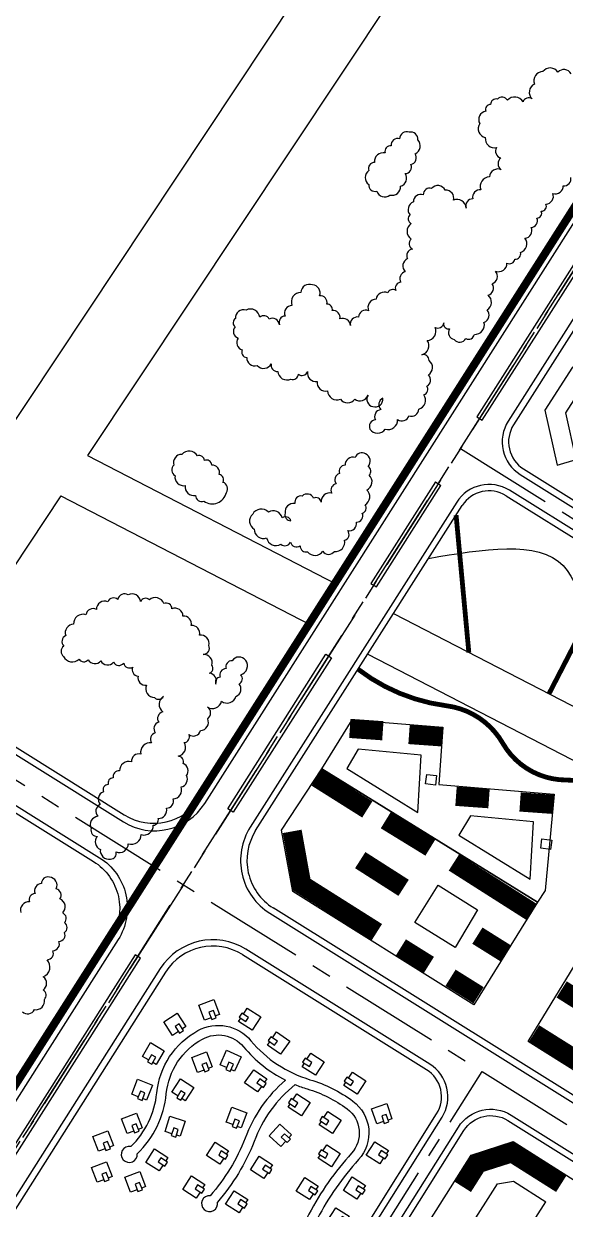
# Model space of a CAD drawing. Extents: x 30752 to 65014, y 26327 to 78956.
# Drawn here: x 31554 to 31893, y 28177 to 28919 of the extents above; entities that cross this region are included whole.
import ezdxf

# ---------------------------------------------------------------- set-up
doc = ezdxf.new("R2010")
doc.units = 0
doc.header["$MEASUREMENT"] = 0
for name, pattern in [('CENTER', [2, 1.25, -0.25, 0.25, -0.25]), ('CENTER2', [1.125, 0.75, -0.125, 0.125, -0.125]), ('CONTINOUS', [0])]:
    doc.linetypes.add(name, pattern=pattern)
doc.layers.get('0').update_dxf_attribs({"color": 12, "linetype": 'CONTINUOUS'})
for name, color, linetype in [('-规划边界', 1, 'CONTINUOUS'), ('G-绿化', 74, 'CONTINUOUS'), ('GH-中心线', 254, 'CENTER'), ('GH-道路红线', 1, 'CONTINOUS'), ('GH_水系', 152, 'CONTINUOUS'), ('jianzhu--pl', 1, 'CONTINUOUS'), ('图层1', 41, 'CONTINUOUS'), ('支路', 34, 'CONTINUOUS')]:
    doc.layers.add(name, color=color, linetype=linetype)
doc.layers.add('G-SL2', color=97, linetype='CONTINUOUS', true_color=0x329a2d)

# ---------------------------------------------------------------- blocks, each defined once
blk = doc.blocks.new('x1')
blk.add_lwpolyline([(10, 5.54), (10, 10), (0, 10), (0, 0), (10, 0), (10, 2.52)])
blk.add_lwpolyline([(6.27, 5.54), (11.26, 5.54), (11.26, 2.52), (6.27, 2.52)], close=True)

msp = doc.modelspace()

# ---------------------------------------------------------------- linework, layer by layer
at = {"layer": '-规划边界', "color": 251, "linetype": 'CENTER2', "ltscale": 50, "const_width": 5, "flags": 128}
msp.add_lwpolyline([(31130.58, 27597.98), (31273.89, 27507.56), (32003.42, 27386.62), (32901.4, 26916.12), (34040.03, 28610.51, 0.008825), (33919.41, 28685.55), (33365.12, 29016.98), (32469.57, 29552.45), (32400.9, 29593.51), (32342.47, 29501.52), (31130.58, 27597.98)], format="xyb", dxfattribs=at)
for points in [[(31893.25, 28675.79), (31907.51, 28697.84), (31897.44, 28704.35), (31880.06, 28677.49), (31887.96, 28643.08), (31899.69, 28646.65)], [(31806.29, 28449.41), (31812.47, 28448.65), (31811.76, 28442.79), (31805.57, 28443.55)], [(31878.32, 28409.1), (31884.5, 28408.34), (31883.78, 28402.48), (31877.6, 28403.24)]]:
    msp.add_lwpolyline(points, close=True)
at = {"layer": 'G-SL2'}
for points in [[(31896.55, 28887.95, 0.520567), (31888.36, 28888.98, 0.520567), (31878.93, 28889.35, 0.520567), (31873.67, 28881.58, 0.520567), (31872.16, 28872.25, 0.520567), (31866.56, 28870.41, 0.520567), (31856.78, 28871.42, 0.520567), (31850.54, 28872.09, 0.520567), (31846.24, 28868.77, 0.520567), (31843.16, 28864.56, 0.520567), (31839.45, 28856.86, 0.520567), (31842.93, 28848.02, 0.520567), (31850.02, 28841.8, 0.520567), (31852.68, 28835.31, 0.520567), (31852.94, 28827.95, 0.520567), (31845.46, 28823.45, 0.520567), (31840.13, 28815.42, 0.520567), (31835.13, 28809.72, 0.520567), (31830.89, 28803.89, 0.520567), (31822.96, 28808.85, 0.520567), (31817.9, 28815.24, 0.520567), (31809.36, 28816.26, 0.520567), (31804.14, 28812.28, 0.520567), (31797.94, 28807.85, 0.520567), (31795.85, 28799.72, 0.520567), (31796.48, 28794.3, 0.520567), (31796.51, 28784.45, 0.520567), (31797.27, 28778.2, 0.520567), (31794.23, 28772.28, 0.520567), (31792.87, 28764.08, 0.520567), (31790.17, 28757.55, 0.520567), (31786.9, 28752.25, 0.520567), (31781.9, 28750.78, 0.520567), (31774.62, 28746.92, 0.520567), (31769.89, 28739.63, 0.520567), (31763.58, 28735.74, 0.520567), (31758.55, 28730.35, 0.520567), (31751.98, 28734.55, 0.520567), (31747.13, 28739.76, 0.520567), (31743.77, 28743.73, 0.520567), (31739.21, 28749.1, 0.520567), (31734.83, 28755.8, 0.520567), (31727.55, 28751.15, 0.520567), (31721.92, 28742.95, 0.520567), (31717.64, 28736.35, 0.520567), (31714.14, 28730.93, 0.520567), (31707.62, 28734.44, 0.520567), (31701.87, 28735.58, 0.520567), (31693.26, 28740.08, 0.520567), (31686.65, 28734.85, 0.520567), (31686.43, 28729.68, 0.520567), (31688.21, 28722.52, 0.520567), (31690.87, 28715.27, 0.520567), (31693.67, 28710.37, 0.520567), (31700.18, 28705.3, 0.520567), (31708.98, 28706.52, 0.520567), (31713.04, 28701.7, 0.520567), (31721.27, 28696.88, 0.520567), (31725.96, 28699.97, 0.520567), (31731.72, 28701.55, 0.520567), (31737.73, 28695.42, 0.520567), (31744.22, 28689.53, 0.520567), (31752.29, 28684.25, 0.520567), (31761.26, 28684.42, 0.520567), (31769.61, 28686.92, 0.520567), (31772.55, 28679.63, 0.520567), (31778.87, 28684.89, 0.520567), (31777.48, 28677.81, 0.520567), (31774.21, 28671.29, 0.520567), (31770.68, 28665.62, 0.520567), (31780.35, 28665.55, 0.520567), (31788.03, 28671.55, 0.520567), (31795.15, 28673.9, 0.520567), (31801.27, 28678.04, 0.520567), (31804.47, 28687.1, 0.520567), (31806.27, 28692.39, 0.520567), (31807.34, 28699.49, 0.520567), (31807.74, 28708.48, 0.520567), (31803.19, 28712.11, 0.520567), (31806.65, 28721.09, 0.520567), (31811.59, 28729.24, 0.520567), (31816.88, 28732.06, 0.520567), (31820.58, 28728.29, 0.520567), (31823.4, 28721.69, 0.520567), (31830.79, 28722.25, 0.520567), (31836.08, 28724.84, 0.520567), (31842.09, 28732.39, 0.520567), (31844.13, 28740.24, 0.520567), (31844.65, 28749.32, 0.520567), (31847.22, 28756.51, 0.520567), (31849.29, 28764.4, 0.520567), (31856.48, 28769.52, 0.520567), (31861.46, 28771.96, 0.520567), (31864.96, 28776.15, 0.520567), (31867.74, 28785.07, 0.520567), (31871.58, 28791.82, 0.520567), (31875.24, 28797.65, 0.520567), (31877.97, 28801.92, 0.520567), (31880.88, 28806.45, 0.520567), (31885.15, 28813.1, 0.520567), (31891.71, 28817.95, 0.520567), (31896.38, 28823.03, 0.520567)], [(31553.39, 28300.89, 0.520567), (31560.8, 28302.17, 0.520567), (31567.05, 28308.61, 0.520567), (31566.27, 28314.43, 0.520567), (31566.39, 28322.68, 0.520567), (31568.77, 28333.44, 0.520567), (31572.4, 28339.09, 0.520567), (31576.15, 28344.92, 0.520567), (31579.7, 28350.45, 0.520567), (31579.67, 28356.64, 0.520567), (31578.52, 28362.69, 0.520567), (31576.82, 28371.59, 0.520567), (31574.52, 28377.8, 0.520567), (31570.25, 28385.16, 0.520567), (31565.32, 28381.04, 0.520567), (31561.21, 28374.85, 0.520567), (31557.84, 28369.61, 0.520567), (31552.27, 28362.9, 0.520567)]]:
    msp.add_lwpolyline(points, format="xyb", dxfattribs=at)
for points in [[(31792.78, 28825.51, 0.520567), (31796.41, 28831.16, 0.520567), (31799.01, 28837.93, 0.520567), (31800.66, 28846.64, 0.520567), (31795.36, 28851.39, 0.520567), (31789.31, 28847.35, 0.520567), (31783.99, 28843, 0.520567), (31780.22, 28838.43, 0.520567), (31773.61, 28832.52, 0.520567), (31770.09, 28827.42, 0.520567), (31770, 28818.73, 0.520567), (31774.97, 28814.54, 0.520567), (31783.26, 28812.11, 0.520567), (31789.94, 28817.62, 0.520567)], [(31680.97, 28625.88, 0.520567), (31678.74, 28632.22, 0.520567), (31676.42, 28637.15, 0.520567), (31671.77, 28643.03, 0.520567), (31667.15, 28646, 0.520567), (31662.83, 28648.78, 0.520567), (31653.01, 28649.75, 0.520567), (31648.16, 28643.02, 0.520567), (31648.84, 28636.41, 0.520567), (31655.12, 28630.25, 0.520567), (31661.69, 28624.11, 0.520567), (31666.86, 28620.37, 0.520567)], [(31762.35, 28607.29, 0.520567), (31765.98, 28612.94, 0.520567), (31767.73, 28618.19, 0.520567), (31768.77, 28627.44, 0.520567), (31770.32, 28636.79, 0.520567), (31769.54, 28642.15, 0.520567), (31768.05, 28650.08, 0.520567), (31761.58, 28647.74, 0.520567), (31755.19, 28642.97, 0.520567), (31751.63, 28637.85, 0.520567), (31749.65, 28631.33, 0.520567), (31746.87, 28625.5, 0.520567), (31740.28, 28619.89, 0.520567), (31735.47, 28622.37, 0.520567), (31728.39, 28623.69, 0.520567), (31723.78, 28618.91, 0.520567), (31717.71, 28612.89, 0.520567), (31721.32, 28608.22, 0.520567), (31715.84, 28610, 0.520567), (31707.21, 28613.59, 0.520567), (31697.38, 28612.3, 0.520567), (31698.36, 28602.98, 0.520567), (31706.12, 28597.44, 0.520567), (31714.99, 28593.52, 0.520567), (31721.03, 28594.89, 0.520567), (31727.09, 28592.47, 0.520567), (31731.76, 28588.82, 0.520567), (31741.26, 28589.11, 0.520567), (31748.55, 28589.03, 0.520567), (31754.82, 28595.97, 0.520567), (31756.93, 28602.03, 0.520567)], [(31666.36, 28524.49, 0.520567), (31669.99, 28530.15, 0.520567), (31664.07, 28536.56, 0.520567), (31658.89, 28542.58, 0.520567), (31653.79, 28548.52, 0.520567), (31646.9, 28553.14, 0.520567), (31641.81, 28556.43, 0.520567), (31632.84, 28558.7, 0.520567), (31627.21, 28557.58, 0.520567), (31619.49, 28561.87, 0.520567), (31613.01, 28558.92, 0.520567), (31606.82, 28557.54, 0.520567), (31599.59, 28552.72, 0.520567), (31593.09, 28549.39, 0.520567), (31585.3, 28543.4, 0.520567), (31580.46, 28536.33, 0.520567), (31579.21, 28529.66, 0.520567), (31579.09, 28523.3, 0.520567), (31588.77, 28521.65, 0.520567), (31594.49, 28521.23, 0.520567), (31602.33, 28520.49, 0.520567), (31610.37, 28519.66, 0.520567), (31616.68, 28518.99, 0.520567), (31622.36, 28516.62, 0.520567), (31625.67, 28510.96, 0.520567), (31630.94, 28505.39, 0.520567), (31635.97, 28497.5, 0.520567), (31641.66, 28498.38, 0.520567), (31641.19, 28488.53, 0.520567), (31638.59, 28482.06, 0.520567), (31636.48, 28475.41, 0.520567), (31634.13, 28469.16, 0.520567), (31627.42, 28462.09, 0.520567), (31621.56, 28457.22, 0.520567), (31614.11, 28451.57, 0.520567), (31610.11, 28447.22, 0.520567), (31607.03, 28443.08, 0.520567), (31603.96, 28438.54, 0.520567), (31601.96, 28430.54, 0.520567), (31600.5, 28423.21, 0.520567), (31596.33, 28415.58, 0.520567), (31600.24, 28410.66, 0.520567), (31602.1, 28402.46, 0.520567), (31608.51, 28396.45, 0.520567), (31611.92, 28400.88, 0.520567), (31619.59, 28406.06, 0.520567), (31627.63, 28411.71, 0.520567), (31635.12, 28417.66, 0.520567), (31638.2, 28421.91, 0.520567), (31643.41, 28428.33, 0.520567), (31647.59, 28434.21, 0.520567), (31652.61, 28441.63, 0.520567), (31655.88, 28448.66, 0.520567), (31653.93, 28456.17, 0.520567), (31650.72, 28460.8, 0.520567), (31654.54, 28469.32, 0.520567), (31657.51, 28474.32, 0.520567), (31664.74, 28476.81, 0.520567), (31669.27, 28484.21, 0.520567), (31669.04, 28491.58, 0.520567), (31677.91, 28495.2, 0.520567), (31686.92, 28498.25, 0.520567), (31688.84, 28506.09, 0.520567), (31689.95, 28511.79, 0.520567), (31693.01, 28520.81, 0.520567), (31684.53, 28520.6, 0.520567), (31680.76, 28515.63, 0.520567), (31677.05, 28510.25, 0.520567), (31674.25, 28505.96, 0.520567), (31670.2, 28512.74, 0.520567), (31671.9, 28517.9, 0.520567)]]:
    msp.add_lwpolyline(points, format="xyb", close=True, dxfattribs=at)
at = {"layer": 'G-绿化'}
msp.add_line((31850.55, 28193.07), (31860.52, 28194.9), dxfattribs=at)
for points in [[(31759.72, 28483.5), (31816.34, 28479.1), (31813.76, 28443.13), (31886.03, 28436.97), (31880.31, 28376.69), (31875.56, 28369.39), (31740.61, 28452.88)], [(31740.61, 28452.88), (31875.56, 28369.39), (31835.78, 28305.2), (31722.42, 28376.04), (31715.43, 28414.52)], [(31813.41, 28380.03), (31837.94, 28364.59), (31823.99, 28341.1), (31798.88, 28356.79)], [(31910.6, 28349.3), (32000.69, 28292.92), (31958.1, 28226.73), (31869.69, 28282.25)], [(31860.45, 28219.6), (31927.4, 28177.12), (31883.42, 28108.08), (31801.83, 28159.89), (31833.97, 28211.17)]]:
    msp.add_lwpolyline(points, close=True, dxfattribs=at)
for points in [[(31763.48, 28465.17), (31756.24, 28453.05), (31800.74, 28425.54), (31802.8, 28461.47), (31763.48, 28465.17)], [(31833.69, 28423.46), (31826.45, 28411.34), (31870.95, 28383.84), (31873.01, 28419.76), (31833.69, 28423.46)], [(31860.52, 28194.9), (31880.84, 28181.91)], [(31832.56, 28164.93), (31850.55, 28193.07)], [(31859.12, 28147.95), (31880.84, 28181.91)]]:
    msp.add_lwpolyline(points, dxfattribs=at)
msp.add_open_spline([(31807.45, 28584.66), (31841.68, 28590.52), (31908.18, 28601.91), (31903.58, 28502.78), (31968.74, 28464.94), (32018.34, 28488.39), (32064.01, 28462.58), (32061.7, 28408.64), (32118.01, 28402.65), (32153.15, 28424.98), (32175.63, 28410.59), (32183.35, 28399.61)], degree=3, knots=[0, 0, 0, 0, 84.302761, 163.799054, 225.865236, 272.781721, 318.296086, 353.610199, 411.813403, 438.681393, 474.980966, 474.980966, 474.980966, 474.980966], dxfattribs=at)
at = {"layer": 'GH-中心线', "ltscale": 50}
for points in [[(31451.49, 28061.58), (32404.66, 29562.13), (31451.49, 28061.58), (31072.82, 27472.32)], [(31827.47, 28653.48), (32242.93, 28393.62)], [(31332.26, 28581.65), (32610.2, 27782.32), (32436.18, 27508.22)]]:
    msp.add_lwpolyline(points, dxfattribs=at)
msp.add_lwpolyline([(31697.03, 27744.24), (31653.73, 27932.33, -0.19937), (31661.4, 27977.71), (31840.93, 28263.49)], format="xyb", dxfattribs=at)
at = {"layer": 'GH-道路红线'}
for p, q in [((32207.96, 28408.42), (31858.03, 28627.3)), ((31825.04, 28619.82), (31695.87, 28416.46)), ((31699.25, 28414.32), (31828.42, 28617.67)), ((31855.91, 28623.91), (32205.83, 28405.03)), ((32036.14, 28162.02), (31710.23, 28365.88)), ((31708.11, 28362.49), (32034.02, 28158.63)), ((31806.15, 28264.6), (31691.05, 28336.59)), ((31808.27, 28267.99), (31693.17, 28339.98)), ((31639.57, 28327.83), (31464.99, 28053)), ((31642.94, 28325.69), (31468.37, 28050.86)), ((31704.38, 28064.92), (31812.48, 28237)), ((31707.76, 28062.79), (31815.87, 28234.87))]:
    msp.add_line(p, q, dxfattribs=at)
for points in [[(31339.56, 28593.01), (31616.53, 28419.77, 0.412175), (31667.38, 28431.3), (32174.77, 29230.06, 0.414291), (32162.75, 29283.9), (31893.48, 29454.85)], [(31341.72, 28596.37), (31616.97, 28424.21, 0.412175), (31665.07, 28435.12), (32171.4, 29232.21, 0.414291), (32160.61, 29280.52), (31891.33, 29451.47)], [(32280.29, 28926.79), (32362.28, 28919.29, 0.414214), (32388.36, 28941), (32403.46, 29105.99, 0.281182), (32385.53, 29142.47), (32255.62, 29224.95, 0.414136), (32201.8, 29212.93), (31857.21, 28670.46, 0.416255), (31864.75, 28637.25), (31990.82, 28558.39, 0.413638), (32023.87, 28565.97), (32237.14, 28905.45)], [(32280.65, 28930.78), (32362.64, 28923.27, 0.414214), (32384.38, 28941.37), (32399.48, 29106.36, 0.281182), (32383.38, 29139.1), (32253.48, 29221.57, 0.414136), (32205.18, 29210.79), (31860.59, 28668.32, 0.416255), (31866.87, 28640.64), (31992.94, 28561.78, 0.413638), (32020.48, 28568.1), (32233.75, 28907.58)], [(31322.8, 28566.93), (31597.79, 28394.93, -0.416255), (31608.77, 28346.49), (31434.61, 28072.31)], [(31324.96, 28570.29), (31601.62, 28397.25, -0.416255), (31613.23, 28346.04), (31437.98, 28070.16)]]:
    msp.add_lwpolyline(points, format="xyb", dxfattribs=at)
for points in [[(31884.33, 28739.26), (32014.17, 28943.66), (32010.79, 28945.81), (31880.95, 28741.4)], [(31880.95, 28741.4), (31837.65, 28673.23)], [(31841.02, 28671.08), (31884.33, 28739.26)], [(31865.07, 28716.41), (31865.07, 28716.41)], [(31837.65, 28673.23), (31841.02, 28671.08)], [(31811.78, 28632.51), (31771.39, 28568.92), (31774.76, 28566.77), (31815.16, 28630.37)], [(31811.78, 28632.51), (31815.16, 28630.37)]]:
    msp.add_lwpolyline(points, dxfattribs=at)
for points in [[(31746.61, 28522.46), (31685.14, 28425.69), (31681.76, 28427.83), (31743.23, 28524.6)], [(31504.54, 28141.36), (31627.16, 28334.41), (31623.78, 28336.55), (31501.16, 28143.51)]]:
    msp.add_lwpolyline(points, close=True, dxfattribs=at)
for points in [[(31691.92, 27793.2), (31659.58, 27933.68, -0.19937), (31666.48, 27974.52), (31735.08, 28083.72), (31826.09, 28228.59, -0.413638), (31859.14, 28236.17), (32019.71, 28135.74, -0.414214), (32032.09, 28082), (31895.95, 27864.35, -0.143419), (31879.57, 27849.78), (31725.57, 27776.89, -0.478934)], [(31695.82, 27794.1), (31663.48, 27934.58, -0.19937), (31669.87, 27972.39), (31738.47, 28081.59), (31829.48, 28226.46, -0.413638), (31857.02, 28232.78), (32017.58, 28132.35, -0.414214), (32028.7, 28084.12), (31892.56, 27866.47, -0.143419), (31877.86, 27853.39), (31723.86, 27780.51, -0.478934)]]:
    msp.add_lwpolyline(points, format="xyb", close=True, dxfattribs=at)
for centre, radius, start, end in [((31845.3, 28606.95), 24, 57.9747, 147.57558), ((31845.3, 28606.95), 20, 57.9747, 147.57558), ((31728.79, 28395.55), 39, 147.57558, 237.9747), ((31728.79, 28395.55), 35, 147.57558, 237.9747), ((31672.49, 28306.92), 39, 57.9747, 147.57558), ((31672.49, 28306.92), 35, 57.9747, 147.57558), ((31795.55, 28247.64), 24, 327.86208, 57.9747), ((31795.55, 28247.64), 20, 327.86208, 57.9747)]:
    msp.add_arc(centre, radius, start, end, dxfattribs=at)
at = {"layer": 'GH_水系'}
for p, q in [((31452.91, 28526.83), (31899.28, 29198.74)), ((31941.46, 29171.87), (31594.08, 28648.96)), ((31941.46, 29171.87), (31594.08, 28648.96)), ((31594.08, 28648.96), (31749.8, 28568.51)), ((31594.08, 28648.96), (31749.8, 28568.51)), ((31577.38, 28623.82), (31495.32, 28500.3)), ((31577.38, 28623.82), (31733.65, 28543.08)), ((31577.38, 28623.82), (31733.65, 28543.08)), ((31785.48, 28550.07), (32189.56, 28341.31)), ((31785.48, 28550.07), (32189.56, 28341.31)), ((31769.33, 28524.65), (32173.6, 28315.79)), ((31769.33, 28524.65), (32173.6, 28315.79))]:
    msp.add_line(p, q, dxfattribs=at)
at = {"layer": 'jianzhu--pl', "const_width": 12}
for points in [[(31758.17, 28478.23), (31778.82, 28476.75)], [(31795.2, 28474.41), (31815.85, 28472.92)], [(31737.43, 28447.45), (31769.09, 28427.51)], [(31824.59, 28435.71), (31845.24, 28434.22)], [(31864.67, 28432.17), (31885.32, 28430.68)], [(31780.67, 28420.8), (31808.59, 28403.67)], [(31722.09, 28413.76), (31728.1, 28380.41), (31775.1, 28350.71)], [(31764.67, 28395.77), (31791.81, 28378.43)], [(31823.27, 28394.29), (31871.89, 28363.33)], [(31837.96, 28348.5), (31855.51, 28337.52)], [(31790.08, 28341.1), (31807.63, 28330.13)], [(31821.16, 28322.15), (31838.71, 28311.17)], [(31890.67, 28314.84), (31918.03, 28297.61)], [(31873.46, 28287.31), (31900.7, 28270.2)], [(31890.41, 28193.11), (31859.55, 28212.61), (31838.11, 28205.78), (31828.89, 28191.23)]]:
    msp.add_lwpolyline(points, dxfattribs=at)
at = {"layer": '图层1', "const_width": 3}
for points in [[(31824.64, 28611.72), (31832.62, 28525.72)], [(31925.06, 28581.78), (31882.72, 28499.83)]]:
    msp.add_lwpolyline(points, dxfattribs=at)
msp.add_lwpolyline([(31763.13, 28515.42, 0.133385), (31818.71, 28492.38, -0.234393), (31853.84, 28468.94, 0.268174), (31893.64, 28445.91, -0.208734), (31945.93, 28423.04, 0.186587), (32004.32, 28394.49, -0.151619), (32035.97, 28381.59, 0.052951), (32058.04, 28367.07, -0.046495), (32092.64, 28344.93, 0.096809), (32141.06, 28320.39, -0.047488), (32169.16, 28309.47, -0.048536)], format="xyb", dxfattribs=at)
at = {"layer": '支路'}
for points in [[(31621.13, 28216.46, 0.179226), (31637.39, 28250.05, -0.248186), (31663.14, 28289.06, -0.358977), (31696.32, 28282.74, 0.147786), (31733.23, 28258.33, -0.086814), (31760.01, 28244.94, -0.443389), (31763.65, 28208.28, 0.063128), (31737.87, 28171.36, -0.052543), (31715.81, 28138.31, 0.026354), (31708.17, 28128.07)], [(31625.13, 28211.98, 0.180182), (31643.36, 28249.47, -0.248175), (31666.02, 28283.8, -0.358977), (31691.7, 28278.91, 0.102613), (31717.9, 28258.02, 0.102613)], [(31723.97, 28255.25, 0.024242), (31731.51, 28252.59, -0.086814), (31756.44, 28240.11, -0.443389), (31759.2, 28212.3, 0.063128), (31732.56, 28174.15, -0.052543), (31711.2, 28142.15, 0.092386), (31688.47, 28101.44, -0.103027), (31659.17, 28051.47, 0.073), (31627.33, 28003.92, 0.073)], [(31717.9, 28258.02, 0.12961), (31692.69, 28221.69, -0.086029), (31670.84, 28185.73)], [(31723.97, 28255.25, 0.138737), (31698.31, 28219.57, -0.086374), (31675.3, 28181.71)]]:
    msp.add_lwpolyline(points, format="xyb", dxfattribs=at)
for centre, start, end in [((31620.15, 28211.56), 78.61367, 4.82035), ((31670.39, 28180.75), 84.81982, 11.06922)]:
    msp.add_arc(centre, 5, start, end, dxfattribs=at)

# ---------------------------------------------------------------- block references
at = {"xscale": -1}
for p, rotation in [((31673, 28308.45), 110.7109011501036), ((31650.12, 28299.92), 123.0860830030348), ((31696.98, 28289.3), 327.2749251246762), ((31714.82, 28274.27), 325.0740757800841), ((31642.1, 28276.49), 59.65174118619503), ((31668.59, 28275.67), 110.7109011501036), ((31690.18, 28272.73), 65.72490387167434), ((31736.76, 28261.06), 327.2749251246762), ((31698.19, 28264.59), 144.3872731681848), ((31762.76, 28249.23), 327.2749251246762), ((31634.64, 28254.93), 68.69399617390519), ((31660.59, 28253.54), 57.2317170220779), ((31727.97, 28235.72), 327.2749251246762), ((31693.63, 28237.59), 69.33293007060486), ((31747.41, 28224.58), 327.2749251246762), ((31781.26, 28243.37), 109.1749977047028), ((31624.72, 28237.46), 110.7109011501036), ((31655.12, 28232.42), 72.5673896345505), ((31606.78, 28226.4), 110.7109011501036), ((31714.27, 28230.56), 138.3452584222719), ((31673.83, 28219.23), 147.2749251246763), ((31746.77, 28203.78), 327.2749251246762), ((31773.84, 28219.44), 147.2749251246763), ((31635.92, 28215.01), 147.2749251246763), ((31701.35, 28210.39), 147.2749251246763), ((31605.89, 28207), 110.7109011501036), ((31626.81, 28200.77), 110.7109011501036), ((31659.03, 28198.07), 147.2749251246763), ((31729.94, 28197.06), 147.2749251246763), ((31759.55, 28197.44), 147.2749251246763), ((31685.85, 28188.76), 147.2749251246763), ((31749.38, 28178.21), 147.2749251246763)]:
    msp.add_blockref('x1', p, dxfattribs=dict(at, rotation=rotation))

doc.saveas('drawing.dxf')
